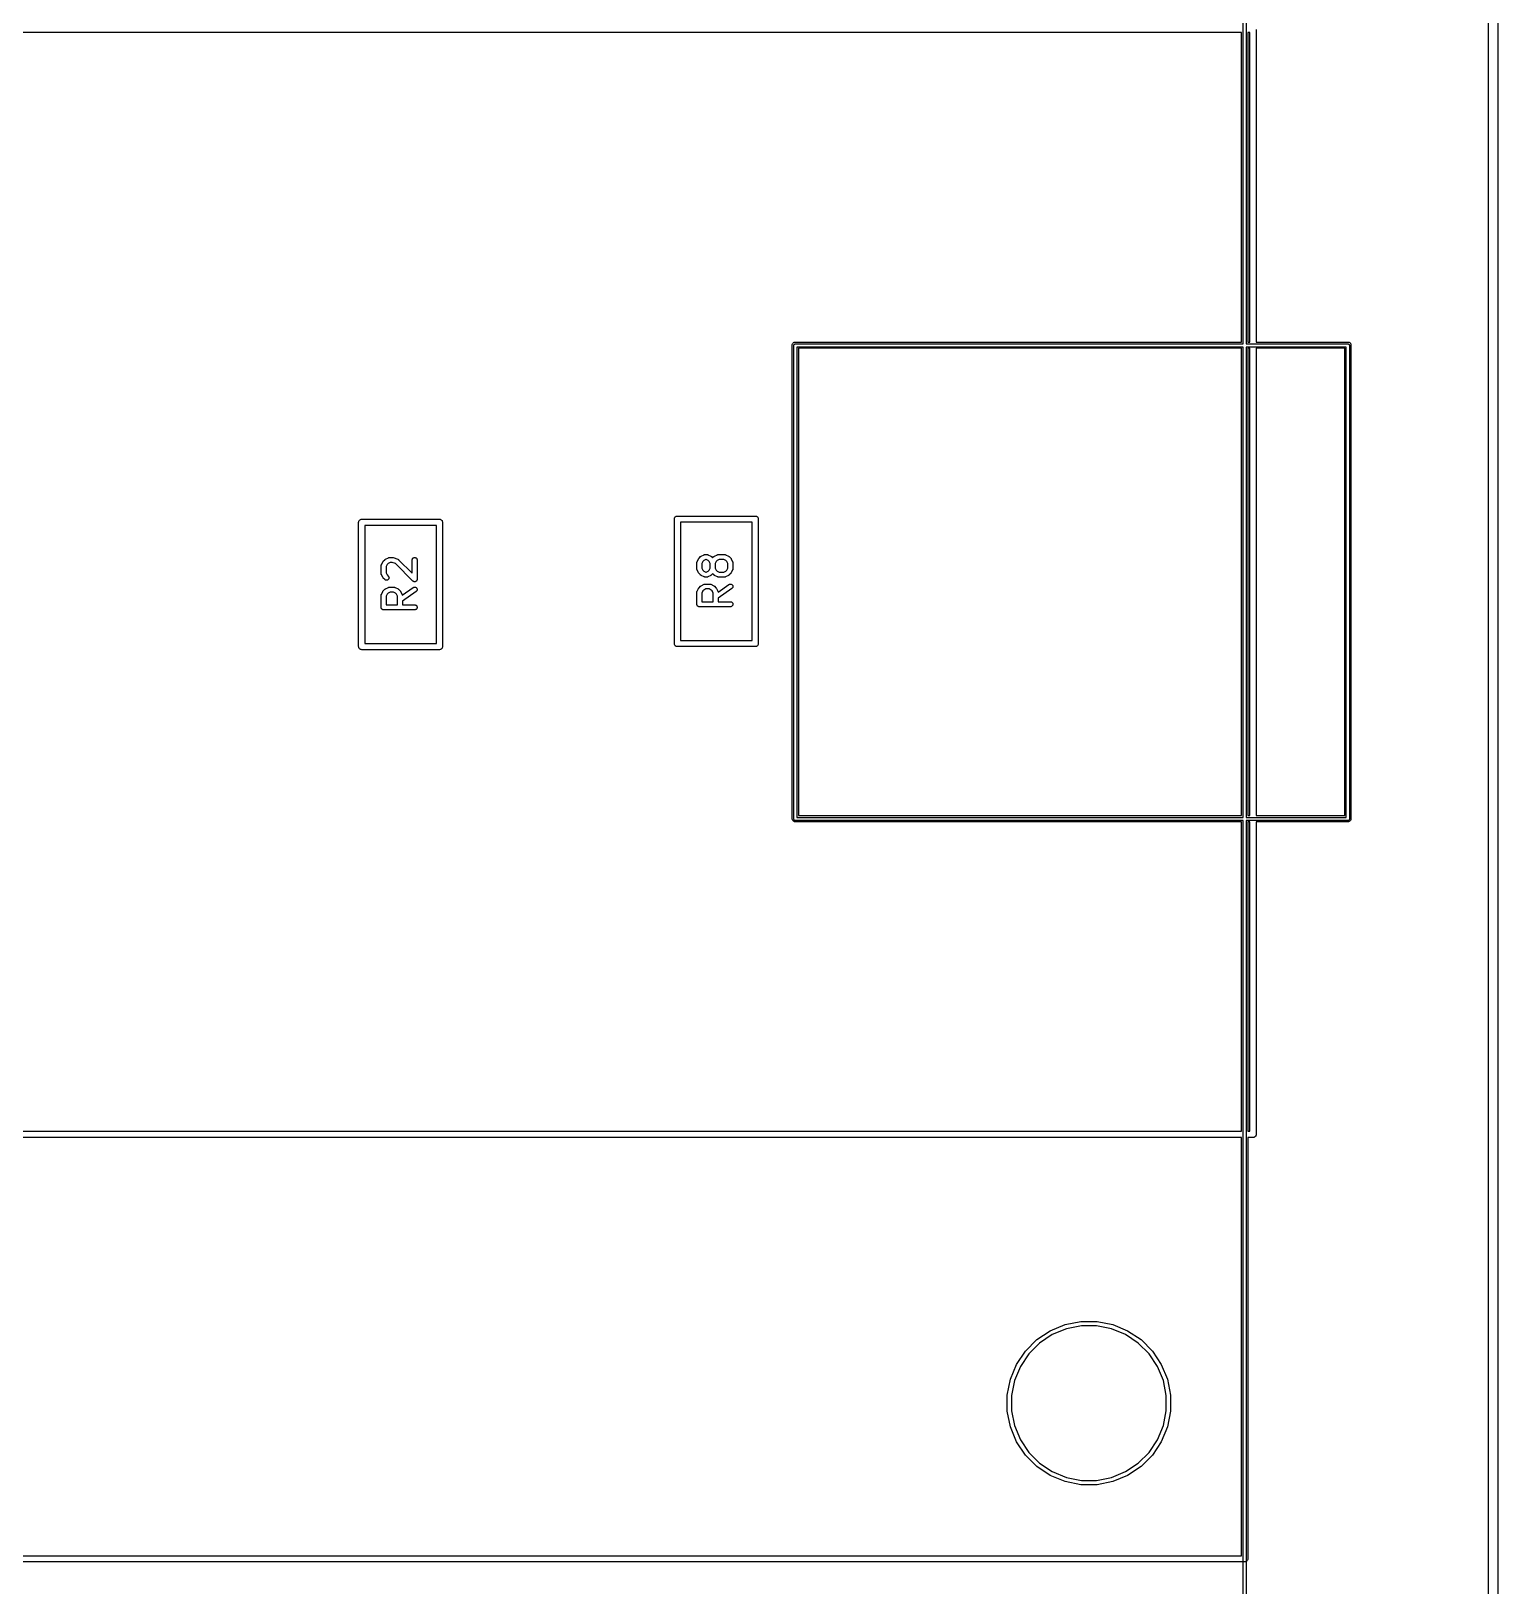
# Model space of a CAD drawing. Extents: x 3.52 to 7, y -3.74 to -1.14.
# Drawn here: x 6.066 to 6.995, y -2.786 to -1.801 of the extents above; entities that cross this region are included whole.
import ezdxf

# ---------------------------------------------------------------- set-up
doc = ezdxf.new("R2010")
doc.units = 0
doc.header["$MEASUREMENT"] = 0
doc.layers.add('BLACK', color=7, linetype='CONTINUOUS')

msp = doc.modelspace()

# ---------------------------------------------------------------- linework, layer by layer
at = {"layer": 'BLACK', "linetype": 'CONTINUOUS'}
for p, q in [((6.99508, -1.14188), (6.99508, -3.7403)), ((6.98917, -2.87625), (6.98917, -1.14469)), ((6.83366, -1.99923), (6.83366, -1.33899)), ((6.83563, -1.33863), (6.83563, -1.99923)), ((6.83268, -1.80197), (5.15197, -1.80197)), ((6.83268, -1.99803), (6.83268, -1.80197)), ((6.83661, -1.80197), (6.83661, -1.99803)), ((6.83803, -1.80197), (6.83661, -1.80197)), ((6.83803, -1.99803), (6.83803, -1.80197)), ((6.84197, -1.8001), (6.84197, -1.99803)), ((6.54806, -1.99961), (6.54817, -1.99924)), ((6.54817, -1.99924), (6.54836, -1.9989)), ((6.54836, -1.9989), (6.5486, -1.9986)), ((6.5486, -1.9986), (6.5489, -1.99836)), ((6.5489, -1.99836), (6.54924, -1.99817)), ((6.54922, -1.99966), (6.54934, -1.99951)), ((6.54924, -1.99817), (6.54961, -1.99806)), ((6.54934, -1.99951), (6.54949, -1.99939)), ((6.54949, -1.99939), (6.54966, -1.9993)), ((6.54961, -1.99806), (6.5499, -1.99803)), ((6.54966, -1.9993), (6.54985, -1.99924)), ((6.54985, -1.99924), (6.54999, -1.99923)), ((6.5499, -1.99803), (6.55, -1.99802)), ((6.54999, -1.99923), (6.55004, -1.99922)), ((6.54999, -1.99923), (6.54999, -1.99923)), ((6.55, -1.99802), (6.5501, -1.99803)), ((6.55004, -1.99922), (6.55009, -1.99923)), ((6.55009, -1.99923), (6.83366, -1.99923)), ((6.5501, -1.99803), (6.83268, -1.99803)), ((6.83563, -1.99923), (6.89999, -1.99923)), ((6.83661, -1.99803), (6.83803, -1.99803)), ((6.84197, -1.99803), (6.8999, -1.99803)), ((6.8999, -1.99803), (6.9, -1.99802)), ((6.89999, -1.99923), (6.90004, -1.99922)), ((6.9, -1.99802), (6.9001, -1.99803)), ((6.90004, -1.99922), (6.90009, -1.99923)), ((6.90009, -1.99923), (6.90009, -1.99923)), ((6.90009, -1.99923), (6.90023, -1.99924)), ((6.9001, -1.99803), (6.90039, -1.99806)), ((6.90023, -1.99924), (6.90042, -1.9993)), ((6.90039, -1.99806), (6.90076, -1.99817)), ((6.90042, -1.9993), (6.90059, -1.99939)), ((6.90059, -1.99939), (6.90074, -1.99951)), ((6.90074, -1.99951), (6.90086, -1.99966)), ((6.90076, -1.99817), (6.9011, -1.99836)), ((6.9011, -1.99836), (6.9014, -1.9986)), ((6.9014, -1.9986), (6.90164, -1.9989)), ((6.90164, -1.9989), (6.90183, -1.99924)), ((6.90183, -1.99924), (6.90194, -1.99961)), ((6.54802, -2), (6.54806, -1.99961)), ((6.54803, -2.0001), (6.54802, -2)), ((6.54803, -2.2999), (6.54803, -2.0001)), ((6.54905, -2.00021), (6.54907, -2.00002)), ((6.54906, -2.00026), (6.54905, -2.00021)), ((6.54906, -2.30016), (6.54906, -2.00026)), ((6.54907, -2.00002), (6.54913, -1.99983)), ((6.54913, -1.99983), (6.54922, -1.99966)), ((6.55102, -2.0012), (6.55102, -2.29923)), ((6.83366, -2.0012), (6.55102, -2.0012)), ((6.55197, -2.00197), (6.55197, -2.29803)), ((6.83268, -2.00197), (6.55197, -2.00197)), ((6.83268, -2.29803), (6.83268, -2.00197)), ((6.83366, -2.29923), (6.83366, -2.0012)), ((6.83563, -2.0012), (6.83563, -2.29923)), ((6.89906, -2.0012), (6.83563, -2.0012)), ((6.83661, -2.00197), (6.83661, -2.29803)), ((6.83803, -2.00197), (6.83661, -2.00197)), ((6.83803, -2.29803), (6.83803, -2.00197)), ((6.84197, -2.00197), (6.84197, -2.29803)), ((6.89803, -2.00197), (6.84197, -2.00197)), ((6.89803, -2.29803), (6.89803, -2.00197)), ((6.89906, -2.29923), (6.89906, -2.0012)), ((6.90086, -1.99966), (6.90095, -1.99983)), ((6.90095, -1.99983), (6.90101, -2.00002)), ((6.90101, -2.00002), (6.90103, -2.00021)), ((6.90103, -2.00021), (6.90102, -2.00026)), ((6.90102, -2.00026), (6.90102, -2.30016)), ((6.90194, -1.99961), (6.90198, -2)), ((6.90198, -2), (6.90197, -2.0001)), ((6.90197, -2.0001), (6.90197, -2.2999)), ((6.27342, -2.1122), (6.27345, -2.11182)), ((6.27343, -2.1123), (6.27342, -2.1122)), ((6.27343, -2.19085), (6.27343, -2.1123)), ((6.27345, -2.11182), (6.27357, -2.11145)), ((6.27357, -2.11145), (6.27375, -2.11111)), ((6.27375, -2.11111), (6.274, -2.11081)), ((6.274, -2.11081), (6.27429, -2.11056)), ((6.27429, -2.11056), (6.27464, -2.11038)), ((6.27464, -2.11038), (6.27501, -2.11026)), ((6.27501, -2.11026), (6.2753, -2.11024)), ((6.2753, -2.11024), (6.27539, -2.11023)), ((6.27539, -2.11023), (6.27549, -2.11024)), ((6.27549, -2.11024), (6.32451, -2.11024)), ((6.27736, -2.11417), (6.27736, -2.18898)), ((6.32264, -2.11417), (6.27736, -2.11417)), ((6.32264, -2.18898), (6.32264, -2.11417)), ((6.32451, -2.11024), (6.32461, -2.11023)), ((6.32461, -2.11023), (6.3247, -2.11024)), ((6.3247, -2.11024), (6.32499, -2.11026)), ((6.32499, -2.11026), (6.32536, -2.11038)), ((6.32536, -2.11038), (6.32571, -2.11056)), ((6.32571, -2.11056), (6.326, -2.11081)), ((6.326, -2.11081), (6.32625, -2.11111)), ((6.32625, -2.11111), (6.32643, -2.11145)), ((6.32643, -2.11145), (6.32655, -2.11182)), ((6.32655, -2.11182), (6.32658, -2.1122)), ((6.32658, -2.1122), (6.32657, -2.1123)), ((6.32657, -2.1123), (6.32657, -2.19085)), ((6.47342, -2.11024), (6.47345, -2.10985)), ((6.47343, -2.11033), (6.47342, -2.11024)), ((6.47343, -2.18888), (6.47343, -2.11033)), ((6.47345, -2.10985), (6.47357, -2.10948)), ((6.47357, -2.10948), (6.47375, -2.10914)), ((6.47375, -2.10914), (6.474, -2.10884)), ((6.474, -2.10884), (6.47429, -2.10859)), ((6.47429, -2.10859), (6.47464, -2.10841)), ((6.47464, -2.10841), (6.47501, -2.1083)), ((6.47501, -2.1083), (6.4753, -2.10827)), ((6.4753, -2.10827), (6.47539, -2.10826)), ((6.47539, -2.10826), (6.47549, -2.10827)), ((6.47549, -2.10827), (6.52451, -2.10827)), ((6.47736, -2.1122), (6.47736, -2.18701)), ((6.52264, -2.1122), (6.47736, -2.1122)), ((6.52264, -2.18701), (6.52264, -2.1122)), ((6.52451, -2.10827), (6.52461, -2.10826)), ((6.52461, -2.10826), (6.5247, -2.10827)), ((6.5247, -2.10827), (6.52499, -2.1083)), ((6.52499, -2.1083), (6.52536, -2.10841)), ((6.52536, -2.10841), (6.52571, -2.10859)), ((6.52571, -2.10859), (6.526, -2.10884)), ((6.526, -2.10884), (6.52625, -2.10914)), ((6.52625, -2.10914), (6.52643, -2.10948)), ((6.52643, -2.10948), (6.52655, -2.10985)), ((6.52655, -2.10985), (6.52658, -2.11024)), ((6.52658, -2.11024), (6.52657, -2.11033)), ((6.52657, -2.11033), (6.52657, -2.18888)), ((6.28781, -2.13915), (6.28875, -2.13728)), ((6.28875, -2.13728), (6.28876, -2.13726)), ((6.28876, -2.13726), (6.28881, -2.13718)), ((6.28881, -2.13718), (6.28885, -2.13711)), ((6.28885, -2.13711), (6.28889, -2.13706)), ((6.28889, -2.13706), (6.28893, -2.137)), ((6.28893, -2.137), (6.28899, -2.13694)), ((6.28899, -2.13694), (6.28904, -2.13687)), ((6.28904, -2.13687), (6.28998, -2.13593)), ((6.28998, -2.13593), (6.29, -2.13592)), ((6.29, -2.13592), (6.29007, -2.13586)), ((6.29007, -2.13586), (6.29013, -2.1358)), ((6.29013, -2.1358), (6.29019, -2.13577)), ((6.29019, -2.13577), (6.29024, -2.13572)), ((6.29024, -2.13572), (6.29032, -2.13568)), ((6.29032, -2.13568), (6.29039, -2.13564)), ((6.29039, -2.13564), (6.29227, -2.1347)), ((6.29227, -2.1347), (6.29229, -2.13469)), ((6.29229, -2.13469), (6.29233, -2.13467)), ((6.29233, -2.13467), (6.29237, -2.13465)), ((6.29237, -2.13465), (6.29247, -2.13462)), ((6.29247, -2.13462), (6.29257, -2.13458)), ((6.29257, -2.13458), (6.29262, -2.13458)), ((6.29262, -2.13458), (6.29266, -2.13456)), ((6.29266, -2.13456), (6.29277, -2.13455)), ((6.29277, -2.13455), (6.29288, -2.13454)), ((6.29288, -2.13454), (6.29292, -2.13454)), ((6.29292, -2.13454), (6.29297, -2.13453)), ((6.29297, -2.13453), (6.29484, -2.13453)), ((6.29484, -2.13453), (6.29487, -2.13453)), ((6.29487, -2.13453), (6.29495, -2.13454)), ((6.29495, -2.13454), (6.29504, -2.13455)), ((6.29504, -2.13455), (6.29511, -2.13456)), ((6.29511, -2.13456), (6.29517, -2.13457)), ((6.29517, -2.13457), (6.29526, -2.13459)), ((6.29526, -2.13459), (6.29534, -2.13461)), ((6.29534, -2.13461), (6.29815, -2.13555)), ((6.29815, -2.13555), (6.29818, -2.13556)), ((6.29818, -2.13556), (6.29822, -2.13558)), ((6.29822, -2.13558), (6.29826, -2.13559)), ((6.29826, -2.13559), (6.29836, -2.13564)), ((6.29836, -2.13564), (6.29845, -2.13569)), ((6.29845, -2.13569), (6.29849, -2.13571)), ((6.29849, -2.13571), (6.29853, -2.13574)), ((6.29853, -2.13574), (6.29862, -2.13581)), ((6.29862, -2.13581), (6.2987, -2.13587)), ((6.2987, -2.13587), (6.29873, -2.1359)), ((6.29873, -2.1359), (6.29877, -2.13593)), ((6.29877, -2.13593), (6.30733, -2.14449)), ((6.30733, -2.13609), (6.30736, -2.13578)), ((6.30733, -2.13611), (6.30733, -2.13609)), ((6.30733, -2.14449), (6.30733, -2.13611)), ((6.30736, -2.13578), (6.30746, -2.13549)), ((6.30746, -2.13549), (6.30761, -2.13522)), ((6.30761, -2.13522), (6.3078, -2.13498)), ((6.3078, -2.13498), (6.30804, -2.13479)), ((6.30804, -2.13479), (6.30832, -2.13465)), ((6.30832, -2.13465), (6.30861, -2.13456)), ((6.30861, -2.13456), (6.30892, -2.13453)), ((6.30892, -2.13453), (6.30922, -2.13457)), ((6.30922, -2.13457), (6.30952, -2.13466)), ((6.30952, -2.13466), (6.30979, -2.1348)), ((6.30979, -2.1348), (6.31002, -2.135)), ((6.31002, -2.135), (6.31022, -2.13524)), ((6.31022, -2.13524), (6.31036, -2.13551)), ((6.31036, -2.13551), (6.31045, -2.1358)), ((6.31045, -2.1358), (6.31048, -2.13611)), ((6.31048, -2.13611), (6.31048, -2.14829)), ((6.4877, -2.13747), (6.48774, -2.13737)), ((6.48774, -2.13737), (6.48777, -2.13727)), ((6.48777, -2.13727), (6.48779, -2.13723)), ((6.48779, -2.13723), (6.48781, -2.13718)), ((6.48781, -2.13718), (6.48875, -2.13531)), ((6.48875, -2.13531), (6.48876, -2.13529)), ((6.48876, -2.13529), (6.48881, -2.13522)), ((6.48881, -2.13522), (6.48885, -2.13514)), ((6.48885, -2.13514), (6.48889, -2.13509)), ((6.48889, -2.13509), (6.48893, -2.13503)), ((6.48893, -2.13503), (6.48899, -2.13497)), ((6.48899, -2.13497), (6.48904, -2.1349)), ((6.48904, -2.1349), (6.48998, -2.13396)), ((6.48998, -2.13396), (6.49, -2.13395)), ((6.49, -2.13395), (6.49007, -2.13389)), ((6.49007, -2.13389), (6.49013, -2.13383)), ((6.49013, -2.13383), (6.49019, -2.1338)), ((6.49019, -2.1338), (6.49024, -2.13376)), ((6.49024, -2.13376), (6.49032, -2.13372)), ((6.49032, -2.13372), (6.49039, -2.13367)), ((6.49039, -2.13367), (6.49227, -2.13273)), ((6.49145, -2.13695), (6.49079, -2.13826)), ((6.49203, -2.13637), (6.49145, -2.13695)), ((6.49334, -2.13571), (6.49203, -2.13637)), ((6.49227, -2.13273), (6.49229, -2.13272)), ((6.49229, -2.13272), (6.49233, -2.13271)), ((6.49233, -2.13271), (6.49237, -2.13268)), ((6.49237, -2.13268), (6.49247, -2.13265)), ((6.49247, -2.13265), (6.49257, -2.13262)), ((6.49257, -2.13262), (6.49262, -2.13261)), ((6.49262, -2.13261), (6.49266, -2.13259)), ((6.49266, -2.13259), (6.49277, -2.13258)), ((6.49277, -2.13258), (6.49288, -2.13257)), ((6.49288, -2.13257), (6.49292, -2.13257)), ((6.49292, -2.13257), (6.49297, -2.13256)), ((6.49297, -2.13256), (6.49391, -2.13256)), ((6.49354, -2.13571), (6.49334, -2.13571)), ((6.49485, -2.13637), (6.49354, -2.13571)), ((6.49391, -2.13256), (6.49393, -2.13256)), ((6.49393, -2.13256), (6.49397, -2.13257)), ((6.49397, -2.13257), (6.49402, -2.13257)), ((6.49402, -2.13257), (6.49413, -2.13259)), ((6.49413, -2.13259), (6.49423, -2.1326)), ((6.49423, -2.1326), (6.49428, -2.13261)), ((6.49428, -2.13261), (6.49432, -2.13262)), ((6.49432, -2.13262), (6.49442, -2.13266)), ((6.49442, -2.13266), (6.49453, -2.13269)), ((6.49453, -2.13269), (6.49457, -2.13271)), ((6.49457, -2.13271), (6.49461, -2.13273)), ((6.49461, -2.13273), (6.49649, -2.13367)), ((6.49542, -2.13695), (6.49485, -2.13637)), ((6.49608, -2.13826), (6.49542, -2.13695)), ((6.49649, -2.13367), (6.49651, -2.13368)), ((6.49651, -2.13368), (6.49658, -2.13373)), ((6.49658, -2.13373), (6.49666, -2.13377)), ((6.49666, -2.13377), (6.49671, -2.13381)), ((6.49671, -2.13381), (6.49676, -2.13385)), ((6.49676, -2.13385), (6.49683, -2.13391)), ((6.49683, -2.13391), (6.4969, -2.13396)), ((6.4969, -2.13396), (6.49766, -2.13472)), ((6.49766, -2.13472), (6.49842, -2.13396)), ((6.49842, -2.13396), (6.49843, -2.13395)), ((6.49843, -2.13395), (6.4985, -2.13389)), ((6.4985, -2.13389), (6.49857, -2.13383)), ((6.49857, -2.13383), (6.49862, -2.1338)), ((6.49862, -2.1338), (6.49867, -2.13376)), ((6.49867, -2.13376), (6.49875, -2.13372)), ((6.49875, -2.13372), (6.49883, -2.13367)), ((6.49883, -2.13367), (6.5007, -2.13273)), ((6.49989, -2.13695), (6.49923, -2.13826)), ((6.50046, -2.13637), (6.49989, -2.13695)), ((6.50178, -2.13571), (6.50046, -2.13637)), ((6.5007, -2.13273), (6.50072, -2.13272)), ((6.50072, -2.13272), (6.50076, -2.13271)), ((6.50076, -2.13271), (6.50081, -2.13268)), ((6.50081, -2.13268), (6.50091, -2.13265)), ((6.50091, -2.13265), (6.50101, -2.13262)), ((6.50101, -2.13262), (6.50106, -2.13261)), ((6.50106, -2.13261), (6.5011, -2.13259)), ((6.5011, -2.13259), (6.50121, -2.13258)), ((6.50121, -2.13258), (6.50131, -2.13257)), ((6.50131, -2.13257), (6.50136, -2.13257)), ((6.50136, -2.13257), (6.50141, -2.13256)), ((6.50141, -2.13256), (6.50516, -2.13256)), ((6.50478, -2.13571), (6.50178, -2.13571)), ((6.5061, -2.13637), (6.50478, -2.13571)), ((6.50516, -2.13256), (6.50518, -2.13256)), ((6.50518, -2.13256), (6.50522, -2.13257)), ((6.50522, -2.13257), (6.50527, -2.13257)), ((6.50527, -2.13257), (6.50538, -2.13259)), ((6.50538, -2.13259), (6.50548, -2.1326)), ((6.50548, -2.1326), (6.50553, -2.13261)), ((6.50553, -2.13261), (6.50557, -2.13262)), ((6.50557, -2.13262), (6.50567, -2.13266)), ((6.50567, -2.13266), (6.50578, -2.13269)), ((6.50578, -2.13269), (6.50582, -2.13271)), ((6.50582, -2.13271), (6.50586, -2.13273)), ((6.50586, -2.13273), (6.50773, -2.13367)), ((6.50667, -2.13695), (6.5061, -2.13637)), ((6.50733, -2.13826), (6.50667, -2.13695)), ((6.50773, -2.13367), (6.50775, -2.13368)), ((6.50775, -2.13368), (6.50783, -2.13373)), ((6.50783, -2.13373), (6.50791, -2.13377)), ((6.50791, -2.13377), (6.50796, -2.13381)), ((6.50796, -2.13381), (6.50801, -2.13385)), ((6.50801, -2.13385), (6.50808, -2.13391)), ((6.50808, -2.13391), (6.50814, -2.13396)), ((6.50814, -2.13396), (6.50908, -2.1349)), ((6.50908, -2.1349), (6.5091, -2.13492)), ((6.5091, -2.13492), (6.50915, -2.13499)), ((6.50915, -2.13499), (6.50921, -2.13505)), ((6.50921, -2.13505), (6.50925, -2.13511)), ((6.50925, -2.13511), (6.50929, -2.13516)), ((6.50929, -2.13516), (6.50933, -2.13524)), ((6.50933, -2.13524), (6.50938, -2.13531)), ((6.50938, -2.13531), (6.51031, -2.13718)), ((6.51031, -2.13718), (6.51032, -2.1372)), ((6.51032, -2.1372), (6.51034, -2.13725)), ((6.51034, -2.13725), (6.51036, -2.13729)), ((6.51036, -2.13729), (6.51039, -2.13739)), ((6.51039, -2.13739), (6.51043, -2.13749)), ((6.28765, -2.13974), (6.28767, -2.13964)), ((6.28765, -2.13979), (6.28765, -2.13974)), ((6.28765, -2.13984), (6.28765, -2.13979)), ((6.28765, -2.13986), (6.28765, -2.13984)), ((6.28765, -2.14454), (6.28765, -2.13986)), ((6.28765, -2.14459), (6.28765, -2.14454)), ((6.28765, -2.14464), (6.28765, -2.14459)), ((6.28766, -2.14474), (6.28765, -2.14464)), ((6.28768, -2.14485), (6.28766, -2.14474)), ((6.28767, -2.13964), (6.28768, -2.13953)), ((6.28768, -2.13953), (6.28769, -2.13949)), ((6.28769, -2.14489), (6.28768, -2.14485)), ((6.28769, -2.13949), (6.2877, -2.13944)), ((6.2877, -2.14494), (6.28769, -2.14489)), ((6.2877, -2.13944), (6.28774, -2.13934)), ((6.28773, -2.14504), (6.2877, -2.14494)), ((6.28776, -2.14514), (6.28773, -2.14504)), ((6.28774, -2.13934), (6.28777, -2.13924)), ((6.28779, -2.14519), (6.28776, -2.14514)), ((6.28777, -2.13924), (6.28779, -2.1392)), ((6.28779, -2.1392), (6.28781, -2.13915)), ((6.2878, -2.14523), (6.28779, -2.14519)), ((6.28781, -2.14525), (6.2878, -2.14523)), ((6.28875, -2.14712), (6.28781, -2.14525)), ((6.2888, -2.1472), (6.28875, -2.14712)), ((6.28884, -2.14728), (6.2888, -2.1472)), ((6.29145, -2.13892), (6.29079, -2.14023)), ((6.29079, -2.14023), (6.29079, -2.14417)), ((6.29079, -2.14417), (6.29145, -2.14549)), ((6.29203, -2.13834), (6.29145, -2.13892)), ((6.29145, -2.14549), (6.29221, -2.14624)), ((6.29334, -2.13768), (6.29203, -2.13834)), ((6.29221, -2.14624), (6.29222, -2.14626)), ((6.29222, -2.14626), (6.29242, -2.1465)), ((6.29242, -2.1465), (6.29256, -2.14677)), ((6.29256, -2.14677), (6.29264, -2.14707)), ((6.29264, -2.14707), (6.29267, -2.14737)), ((6.29459, -2.13768), (6.29334, -2.13768)), ((6.29681, -2.13842), (6.29459, -2.13768)), ((6.30779, -2.14941), (6.29681, -2.13842)), ((6.48765, -2.13777), (6.48767, -2.13767)), ((6.48765, -2.13782), (6.48765, -2.13777)), ((6.48765, -2.13787), (6.48765, -2.13782)), ((6.48765, -2.13789), (6.48765, -2.13787)), ((6.48765, -2.14164), (6.48765, -2.13789)), ((6.48765, -2.14168), (6.48765, -2.14164)), ((6.48765, -2.14173), (6.48765, -2.14168)), ((6.48766, -2.14184), (6.48765, -2.14173)), ((6.48768, -2.14194), (6.48766, -2.14184)), ((6.48767, -2.13767), (6.48768, -2.13756)), ((6.48768, -2.13756), (6.48769, -2.13752)), ((6.48769, -2.14199), (6.48768, -2.14194)), ((6.48769, -2.13752), (6.4877, -2.13747)), ((6.4877, -2.14203), (6.48769, -2.14199)), ((6.48773, -2.14214), (6.4877, -2.14203)), ((6.48776, -2.14224), (6.48773, -2.14214)), ((6.48779, -2.14228), (6.48776, -2.14224)), ((6.4878, -2.14232), (6.48779, -2.14228)), ((6.48781, -2.14234), (6.4878, -2.14232)), ((6.48875, -2.14422), (6.48781, -2.14234)), ((6.4888, -2.14429), (6.48875, -2.14422)), ((6.48884, -2.14437), (6.4888, -2.14429)), ((6.48888, -2.14442), (6.48884, -2.14437)), ((6.48891, -2.14448), (6.48888, -2.14442)), ((6.48897, -2.14454), (6.48891, -2.14448)), ((6.48903, -2.14461), (6.48897, -2.14454)), ((6.48904, -2.14463), (6.48903, -2.14461)), ((6.48998, -2.14556), (6.48904, -2.14463)), ((6.49005, -2.14562), (6.48998, -2.14556)), ((6.49011, -2.14568), (6.49005, -2.14562)), ((6.49017, -2.14572), (6.49011, -2.14568)), ((6.49022, -2.14576), (6.49017, -2.14572)), ((6.4903, -2.1458), (6.49022, -2.14576)), ((6.49037, -2.14585), (6.4903, -2.1458)), ((6.49039, -2.14586), (6.49037, -2.14585)), ((6.49227, -2.1468), (6.49039, -2.14586)), ((6.49079, -2.13826), (6.49079, -2.14127)), ((6.49079, -2.14127), (6.49145, -2.14258)), ((6.49145, -2.14258), (6.49203, -2.14316)), ((6.49203, -2.14316), (6.49334, -2.14381)), ((6.49231, -2.14681), (6.49227, -2.1468)), ((6.49235, -2.14684), (6.49231, -2.14681)), ((6.49245, -2.14687), (6.49235, -2.14684)), ((6.49255, -2.14691), (6.49245, -2.14687)), ((6.4926, -2.14691), (6.49255, -2.14691)), ((6.49264, -2.14693), (6.4926, -2.14691)), ((6.49275, -2.14694), (6.49264, -2.14693)), ((6.49286, -2.14696), (6.49275, -2.14694)), ((6.4929, -2.14696), (6.49286, -2.14696)), ((6.49295, -2.14696), (6.4929, -2.14696)), ((6.49297, -2.14696), (6.49295, -2.14696)), ((6.49391, -2.14696), (6.49297, -2.14696)), ((6.49334, -2.14381), (6.49354, -2.14381)), ((6.49354, -2.14381), (6.49485, -2.14316)), ((6.49395, -2.14696), (6.49391, -2.14696)), ((6.494, -2.14696), (6.49395, -2.14696)), ((6.49411, -2.14694), (6.494, -2.14696)), ((6.49421, -2.14693), (6.49411, -2.14694)), ((6.49426, -2.14692), (6.49421, -2.14693)), ((6.4943, -2.14691), (6.49426, -2.14692)), ((6.4944, -2.14688), (6.4943, -2.14691)), ((6.49451, -2.14684), (6.4944, -2.14688)), ((6.49455, -2.14682), (6.49451, -2.14684)), ((6.49459, -2.14681), (6.49455, -2.14682)), ((6.49461, -2.1468), (6.49459, -2.14681)), ((6.49649, -2.14586), (6.49461, -2.1468)), ((6.49485, -2.14316), (6.49542, -2.14258)), ((6.49542, -2.14258), (6.49608, -2.14127)), ((6.49608, -2.14127), (6.49608, -2.13826)), ((6.49656, -2.14581), (6.49649, -2.14586)), ((6.49664, -2.14577), (6.49656, -2.14581)), ((6.49669, -2.14573), (6.49664, -2.14577)), ((6.49675, -2.1457), (6.49669, -2.14573)), ((6.49681, -2.14563), (6.49675, -2.1457)), ((6.49688, -2.14558), (6.49681, -2.14563)), ((6.4969, -2.14556), (6.49688, -2.14558)), ((6.49766, -2.1448), (6.4969, -2.14556)), ((6.49842, -2.14556), (6.49766, -2.1448)), ((6.49849, -2.14562), (6.49842, -2.14556)), ((6.49855, -2.14568), (6.49849, -2.14562)), ((6.4986, -2.14572), (6.49855, -2.14568)), ((6.49866, -2.14576), (6.4986, -2.14572)), ((6.49873, -2.1458), (6.49866, -2.14576)), ((6.49881, -2.14585), (6.49873, -2.1458)), ((6.49883, -2.14586), (6.49881, -2.14585)), ((6.5007, -2.1468), (6.49883, -2.14586)), ((6.49923, -2.13826), (6.49923, -2.14127)), ((6.49923, -2.14127), (6.49989, -2.14258)), ((6.49989, -2.14258), (6.50046, -2.14316)), ((6.50046, -2.14316), (6.50178, -2.14381)), ((6.50075, -2.14681), (6.5007, -2.1468)), ((6.50079, -2.14684), (6.50075, -2.14681)), ((6.50089, -2.14687), (6.50079, -2.14684)), ((6.50099, -2.14691), (6.50089, -2.14687)), ((6.50103, -2.14691), (6.50099, -2.14691)), ((6.50108, -2.14693), (6.50103, -2.14691)), ((6.50119, -2.14694), (6.50108, -2.14693)), ((6.50129, -2.14696), (6.50119, -2.14694)), ((6.50134, -2.14696), (6.50129, -2.14696)), ((6.50138, -2.14696), (6.50134, -2.14696)), ((6.50141, -2.14696), (6.50138, -2.14696)), ((6.50516, -2.14696), (6.50141, -2.14696)), ((6.50178, -2.14381), (6.50478, -2.14381)), ((6.50478, -2.14381), (6.5061, -2.14316)), ((6.5052, -2.14696), (6.50516, -2.14696)), ((6.50525, -2.14696), (6.5052, -2.14696)), ((6.50535, -2.14694), (6.50525, -2.14696)), ((6.50546, -2.14693), (6.50535, -2.14694)), ((6.50551, -2.14692), (6.50546, -2.14693)), ((6.50555, -2.14691), (6.50551, -2.14692)), ((6.50565, -2.14688), (6.50555, -2.14691)), ((6.50576, -2.14684), (6.50565, -2.14688)), ((6.5058, -2.14682), (6.50576, -2.14684)), ((6.50584, -2.14681), (6.5058, -2.14682)), ((6.50586, -2.1468), (6.50584, -2.14681)), ((6.50773, -2.14586), (6.50586, -2.1468)), ((6.5061, -2.14316), (6.50667, -2.14258)), ((6.50667, -2.14258), (6.50733, -2.14127)), ((6.50733, -2.14127), (6.50733, -2.13826)), ((6.50781, -2.14581), (6.50773, -2.14586)), ((6.50789, -2.14577), (6.50781, -2.14581)), ((6.50794, -2.14573), (6.50789, -2.14577)), ((6.50799, -2.1457), (6.50794, -2.14573)), ((6.50806, -2.14563), (6.50799, -2.1457)), ((6.50813, -2.14558), (6.50806, -2.14563)), ((6.50814, -2.14556), (6.50813, -2.14558)), ((6.50908, -2.14463), (6.50814, -2.14556)), ((6.50914, -2.14456), (6.50908, -2.14463)), ((6.5092, -2.1445), (6.50914, -2.14456)), ((6.50923, -2.14444), (6.5092, -2.1445)), ((6.50928, -2.14439), (6.50923, -2.14444)), ((6.50932, -2.14431), (6.50928, -2.14439)), ((6.50937, -2.14424), (6.50932, -2.14431)), ((6.50938, -2.14422), (6.50937, -2.14424)), ((6.51031, -2.14234), (6.50938, -2.14422)), ((6.51033, -2.1423), (6.51031, -2.14234)), ((6.51035, -2.14226), (6.51033, -2.1423)), ((6.51039, -2.14216), (6.51035, -2.14226)), ((6.51042, -2.14206), (6.51039, -2.14216)), ((6.51043, -2.14201), (6.51042, -2.14206)), ((6.51043, -2.13749), (6.51044, -2.13754)), ((6.51045, -2.14197), (6.51043, -2.14201)), ((6.51044, -2.13754), (6.51045, -2.13758)), ((6.51045, -2.13758), (6.51046, -2.13769)), ((6.51046, -2.14186), (6.51045, -2.14197)), ((6.51046, -2.13769), (6.51048, -2.1378)), ((6.51048, -2.14175), (6.51046, -2.14186)), ((6.51048, -2.14166), (6.51047, -2.14171)), ((6.51047, -2.14171), (6.51048, -2.14175)), ((6.51048, -2.1378), (6.51048, -2.13784)), ((6.51048, -2.13784), (6.51048, -2.13789)), ((6.51048, -2.13789), (6.51048, -2.14164)), ((6.51048, -2.14164), (6.51048, -2.14166)), ((6.28781, -2.1579), (6.28875, -2.15603)), ((6.28875, -2.15603), (6.28876, -2.15601)), ((6.28876, -2.15601), (6.28881, -2.15593)), ((6.28881, -2.15593), (6.28885, -2.15585)), ((6.28888, -2.14733), (6.28884, -2.14728)), ((6.28885, -2.15585), (6.28889, -2.1558)), ((6.28891, -2.14738), (6.28888, -2.14733)), ((6.28889, -2.1558), (6.28893, -2.15575)), ((6.28897, -2.14745), (6.28891, -2.14738)), ((6.28893, -2.15575), (6.28899, -2.15569)), ((6.28903, -2.14752), (6.28897, -2.14745)), ((6.28899, -2.15569), (6.28904, -2.15562)), ((6.28904, -2.14753), (6.28903, -2.14752)), ((6.28998, -2.14847), (6.28904, -2.14753)), ((6.28904, -2.15562), (6.28998, -2.15468)), ((6.29022, -2.14867), (6.28998, -2.14847)), ((6.28998, -2.15468), (6.29, -2.15466)), ((6.29, -2.15466), (6.29007, -2.15461)), ((6.29007, -2.15461), (6.29013, -2.15455)), ((6.29013, -2.15455), (6.29019, -2.15451)), ((6.29019, -2.15451), (6.29024, -2.15447)), ((6.29049, -2.14881), (6.29022, -2.14867)), ((6.29024, -2.15447), (6.29032, -2.15443)), ((6.29032, -2.15443), (6.29039, -2.15438)), ((6.29039, -2.15438), (6.29227, -2.15345)), ((6.29078, -2.1489), (6.29049, -2.14881)), ((6.29109, -2.14893), (6.29078, -2.1489)), ((6.2914, -2.1489), (6.29109, -2.14893)), ((6.29169, -2.14881), (6.2914, -2.1489)), ((6.29203, -2.15709), (6.29145, -2.15766)), ((6.29196, -2.14867), (6.29169, -2.14881)), ((6.2922, -2.14848), (6.29196, -2.14867)), ((6.29334, -2.15643), (6.29203, -2.15709)), ((6.2924, -2.14824), (6.2922, -2.14848)), ((6.29227, -2.15345), (6.29229, -2.15344)), ((6.29229, -2.15344), (6.29233, -2.15342)), ((6.29233, -2.15342), (6.29237, -2.1534)), ((6.29237, -2.1534), (6.29247, -2.15337)), ((6.29254, -2.14797), (6.2924, -2.14824)), ((6.29247, -2.15337), (6.29257, -2.15333)), ((6.29264, -2.14768), (6.29254, -2.14797)), ((6.29257, -2.15333), (6.29262, -2.15332)), ((6.29262, -2.15332), (6.29266, -2.15331)), ((6.29267, -2.14737), (6.29264, -2.14768)), ((6.29266, -2.15331), (6.29277, -2.1533)), ((6.29277, -2.1533), (6.29288, -2.15328)), ((6.29288, -2.15328), (6.29292, -2.15329)), ((6.29292, -2.15329), (6.29297, -2.15328)), ((6.29297, -2.15328), (6.29578, -2.15328)), ((6.29541, -2.15643), (6.29334, -2.15643)), ((6.29672, -2.15709), (6.29541, -2.15643)), ((6.29578, -2.15328), (6.2958, -2.15328)), ((6.2958, -2.15328), (6.29585, -2.15329)), ((6.29585, -2.15329), (6.2959, -2.15328)), ((6.2959, -2.15328), (6.296, -2.1533)), ((6.296, -2.1533), (6.29611, -2.15332)), ((6.29611, -2.15332), (6.29615, -2.15333)), ((6.29615, -2.15333), (6.2962, -2.15334)), ((6.2962, -2.15334), (6.2963, -2.15338)), ((6.2963, -2.15338), (6.2964, -2.15341)), ((6.2964, -2.15341), (6.29644, -2.15343)), ((6.29644, -2.15343), (6.29649, -2.15345)), ((6.29649, -2.15345), (6.29836, -2.15438)), ((6.2973, -2.15766), (6.29672, -2.15709)), ((6.29836, -2.15438), (6.29838, -2.15439)), ((6.29838, -2.15439), (6.29845, -2.15444)), ((6.29845, -2.15444), (6.29853, -2.15448)), ((6.29853, -2.15448), (6.29858, -2.15453)), ((6.29858, -2.15453), (6.29864, -2.15456)), ((6.29864, -2.15456), (6.2987, -2.15462)), ((6.2987, -2.15462), (6.29877, -2.15468)), ((6.29877, -2.15468), (6.29971, -2.15562)), ((6.29971, -2.15562), (6.29972, -2.15563)), ((6.29972, -2.15563), (6.29978, -2.1557)), ((6.29978, -2.1557), (6.29984, -2.15577)), ((6.29984, -2.15577), (6.29987, -2.15582)), ((6.29987, -2.15582), (6.29991, -2.15587)), ((6.29991, -2.15587), (6.29996, -2.15595)), ((6.29996, -2.15595), (6.3, -2.15603)), ((6.3, -2.15603), (6.30094, -2.1579)), ((6.30109, -2.15841), (6.308, -2.15357)), ((6.30981, -2.15615), (6.30111, -2.16224)), ((6.30791, -2.1495), (6.30779, -2.14941)), ((6.30802, -2.1496), (6.30791, -2.1495)), ((6.308, -2.15357), (6.30802, -2.15355)), ((6.30803, -2.1496), (6.30802, -2.1496)), ((6.30802, -2.15355), (6.30829, -2.15341)), ((6.30816, -2.14967), (6.30803, -2.1496)), ((6.30803, -2.1496), (6.30803, -2.1496)), ((6.30829, -2.14975), (6.30816, -2.14967)), ((6.3083, -2.14975), (6.30829, -2.14975)), ((6.30829, -2.15341), (6.30858, -2.15331)), ((6.30845, -2.14979), (6.3083, -2.14975)), ((6.3083, -2.14975), (6.3083, -2.14975)), ((6.30859, -2.14984), (6.30845, -2.14979)), ((6.30858, -2.15331), (6.30889, -2.15328)), ((6.30875, -2.14985), (6.30859, -2.14984)), ((6.30859, -2.14984), (6.30859, -2.14984)), ((6.30859, -2.14984), (6.30859, -2.14984)), ((6.30889, -2.14987), (6.30875, -2.14985)), ((6.3089, -2.14987), (6.30889, -2.14987)), ((6.30889, -2.15328), (6.30919, -2.15331)), ((6.30906, -2.14985), (6.3089, -2.14987)), ((6.3089, -2.14987), (6.3089, -2.14987)), ((6.3092, -2.14984), (6.30906, -2.14985)), ((6.30919, -2.15331), (6.30949, -2.15339)), ((6.30921, -2.14984), (6.3092, -2.14984)), ((6.3092, -2.14984), (6.3092, -2.14984)), ((6.30937, -2.14979), (6.30921, -2.14984)), ((6.3095, -2.14975), (6.30937, -2.14979)), ((6.30949, -2.15339), (6.30976, -2.15354)), ((6.30964, -2.14968), (6.3095, -2.14975)), ((6.3095, -2.14975), (6.3095, -2.14975)), ((6.3095, -2.14975), (6.3095, -2.14975)), ((6.30977, -2.14961), (6.30964, -2.14968)), ((6.30976, -2.15354), (6.31, -2.15373)), ((6.30989, -2.14951), (6.30977, -2.14961)), ((6.30977, -2.14961), (6.30977, -2.14961)), ((6.30977, -2.14961), (6.30977, -2.14961)), ((6.31004, -2.15595), (6.30981, -2.15615)), ((6.31001, -2.14942), (6.30989, -2.14951)), ((6.31, -2.15373), (6.3102, -2.15396)), ((6.31011, -2.1493), (6.31001, -2.14942)), ((6.31001, -2.14942), (6.31001, -2.14942)), ((6.31001, -2.14942), (6.31001, -2.14942)), ((6.31023, -2.1557), (6.31004, -2.15595)), ((6.3102, -2.14918), (6.31011, -2.1493)), ((6.31021, -2.14918), (6.3102, -2.14918)), ((6.3102, -2.15396), (6.31035, -2.15423)), ((6.31028, -2.14905), (6.31021, -2.14918)), ((6.31021, -2.14918), (6.31021, -2.14918)), ((6.31037, -2.15543), (6.31023, -2.1557)), ((6.31035, -2.14891), (6.31028, -2.14905)), ((6.3104, -2.14876), (6.31035, -2.14891)), ((6.31035, -2.14891), (6.31035, -2.14891)), ((6.31035, -2.14891), (6.31035, -2.14891)), ((6.31035, -2.15423), (6.31044, -2.15452)), ((6.31045, -2.15513), (6.31037, -2.15543)), ((6.31045, -2.14862), (6.3104, -2.14876)), ((6.31044, -2.15452), (6.31048, -2.15483)), ((6.31046, -2.14846), (6.31045, -2.14862)), ((6.31045, -2.14862), (6.31045, -2.14862)), ((6.31045, -2.14862), (6.31045, -2.14862)), ((6.31048, -2.15483), (6.31045, -2.15513)), ((6.31048, -2.14832), (6.31046, -2.14846)), ((6.31048, -2.14829), (6.31048, -2.14831)), ((6.31048, -2.14831), (6.31048, -2.14831)), ((6.31048, -2.14831), (6.31048, -2.14831)), ((6.31048, -2.14831), (6.31048, -2.14832)), ((6.48765, -2.15652), (6.48767, -2.15642)), ((6.48765, -2.15657), (6.48765, -2.15652)), ((6.48765, -2.15661), (6.48765, -2.15657)), ((6.48765, -2.15664), (6.48765, -2.15661)), ((6.48765, -2.16414), (6.48765, -2.15664)), ((6.48767, -2.15642), (6.48768, -2.15631)), ((6.48768, -2.15631), (6.48769, -2.15627)), ((6.48769, -2.15627), (6.4877, -2.15622)), ((6.4877, -2.15622), (6.48774, -2.15612)), ((6.48774, -2.15612), (6.48777, -2.15602)), ((6.48777, -2.15602), (6.48779, -2.15598)), ((6.48779, -2.15598), (6.48781, -2.15593)), ((6.48781, -2.15593), (6.48875, -2.15406)), ((6.48875, -2.15406), (6.48876, -2.15404)), ((6.48876, -2.15404), (6.48881, -2.15396)), ((6.48881, -2.15396), (6.48885, -2.15389)), ((6.48885, -2.15389), (6.48889, -2.15384)), ((6.48889, -2.15384), (6.48893, -2.15378)), ((6.48893, -2.15378), (6.48899, -2.15372)), ((6.48899, -2.15372), (6.48904, -2.15365)), ((6.48904, -2.15365), (6.48998, -2.15271)), ((6.48998, -2.15271), (6.49, -2.1527)), ((6.49, -2.1527), (6.49007, -2.15264)), ((6.49007, -2.15264), (6.49013, -2.15258)), ((6.49013, -2.15258), (6.49019, -2.15254)), ((6.49019, -2.15254), (6.49024, -2.1525)), ((6.49024, -2.1525), (6.49032, -2.15246)), ((6.49032, -2.15246), (6.49039, -2.15242)), ((6.49039, -2.15242), (6.49227, -2.15148)), ((6.49145, -2.15569), (6.49079, -2.15701)), ((6.49079, -2.15701), (6.49079, -2.16256)), ((6.49203, -2.15512), (6.49145, -2.15569)), ((6.49334, -2.15446), (6.49203, -2.15512)), ((6.49227, -2.15148), (6.49229, -2.15147)), ((6.49229, -2.15147), (6.49233, -2.15145)), ((6.49233, -2.15145), (6.49237, -2.15143)), ((6.49237, -2.15143), (6.49247, -2.1514)), ((6.49247, -2.1514), (6.49257, -2.15136)), ((6.49257, -2.15136), (6.49262, -2.15136)), ((6.49262, -2.15136), (6.49266, -2.15134)), ((6.49266, -2.15134), (6.49277, -2.15133)), ((6.49277, -2.15133), (6.49288, -2.15132)), ((6.49288, -2.15132), (6.49292, -2.15132)), ((6.49292, -2.15132), (6.49297, -2.15131)), ((6.49297, -2.15131), (6.49578, -2.15131)), ((6.49541, -2.15446), (6.49334, -2.15446)), ((6.49672, -2.15512), (6.49541, -2.15446)), ((6.49578, -2.15131), (6.4958, -2.15131)), ((6.4958, -2.15131), (6.49585, -2.15132)), ((6.49585, -2.15132), (6.4959, -2.15132)), ((6.4959, -2.15132), (6.496, -2.15133)), ((6.496, -2.15133), (6.49611, -2.15135)), ((6.49611, -2.15135), (6.49615, -2.15136)), ((6.49615, -2.15136), (6.4962, -2.15137)), ((6.4962, -2.15137), (6.4963, -2.15141)), ((6.4963, -2.15141), (6.4964, -2.15144)), ((6.4964, -2.15144), (6.49644, -2.15146)), ((6.49644, -2.15146), (6.49649, -2.15148)), ((6.49649, -2.15148), (6.49836, -2.15242)), ((6.4973, -2.15569), (6.49672, -2.15512)), ((6.49796, -2.15701), (6.4973, -2.15569)), ((6.49796, -2.16256), (6.49796, -2.15701)), ((6.49836, -2.15242), (6.49838, -2.15243)), ((6.49838, -2.15243), (6.49845, -2.15247)), ((6.49845, -2.15247), (6.49853, -2.15252)), ((6.49853, -2.15252), (6.49858, -2.15256)), ((6.49858, -2.15256), (6.49864, -2.15259)), ((6.49864, -2.15259), (6.4987, -2.15265)), ((6.4987, -2.15265), (6.49877, -2.15271)), ((6.49877, -2.15271), (6.49971, -2.15365)), ((6.49971, -2.15365), (6.49972, -2.15366)), ((6.49972, -2.15366), (6.49978, -2.15373)), ((6.49978, -2.15373), (6.49984, -2.1538)), ((6.49984, -2.1538), (6.49987, -2.15385)), ((6.49987, -2.15385), (6.49991, -2.1539)), ((6.49991, -2.1539), (6.49996, -2.15398)), ((6.49996, -2.15398), (6.5, -2.15406)), ((6.5, -2.15406), (6.50094, -2.15593)), ((6.50094, -2.15593), (6.50095, -2.15595)), ((6.50095, -2.15595), (6.50097, -2.156)), ((6.50097, -2.156), (6.50099, -2.15604)), ((6.50099, -2.15604), (6.50102, -2.15614)), ((6.50102, -2.15614), (6.50106, -2.15624)), ((6.50106, -2.15624), (6.50106, -2.15629)), ((6.50106, -2.15629), (6.50108, -2.15633)), ((6.50108, -2.15633), (6.50109, -2.15644)), ((6.50109, -2.15644), (6.508, -2.1516)), ((6.50981, -2.15418), (6.50111, -2.16027)), ((6.508, -2.1516), (6.50802, -2.15158)), ((6.50802, -2.15158), (6.50829, -2.15144)), ((6.50829, -2.15144), (6.50858, -2.15135)), ((6.50858, -2.15135), (6.50889, -2.15131)), ((6.50889, -2.15131), (6.5092, -2.15134)), ((6.5092, -2.15134), (6.50949, -2.15143)), ((6.50949, -2.15143), (6.50976, -2.15157)), ((6.50976, -2.15157), (6.51, -2.15176)), ((6.51004, -2.15398), (6.50981, -2.15418)), ((6.51, -2.15176), (6.5102, -2.15199)), ((6.51023, -2.15374), (6.51004, -2.15398)), ((6.5102, -2.15199), (6.51035, -2.15226)), ((6.51037, -2.15346), (6.51023, -2.15374)), ((6.51035, -2.15226), (6.51044, -2.15255)), ((6.51045, -2.15317), (6.51037, -2.15346)), ((6.51044, -2.15255), (6.51048, -2.15286)), ((6.51048, -2.15286), (6.51045, -2.15317)), ((6.28765, -2.15849), (6.28767, -2.15838)), ((6.28765, -2.15854), (6.28765, -2.15849)), ((6.28765, -2.15858), (6.28765, -2.15854)), ((6.28765, -2.15861), (6.28765, -2.15858)), ((6.28765, -2.1661), (6.28765, -2.15861)), ((6.28766, -2.16625), (6.28765, -2.1661)), ((6.28767, -2.1664), (6.28766, -2.16625)), ((6.28767, -2.15838), (6.28768, -2.15828)), ((6.28768, -2.16641), (6.28767, -2.1664)), ((6.28767, -2.1664), (6.28767, -2.1664)), ((6.28768, -2.15828), (6.28769, -2.15823)), ((6.28772, -2.16655), (6.28768, -2.16641)), ((6.28769, -2.15823), (6.2877, -2.15819)), ((6.2877, -2.15819), (6.28774, -2.15809)), ((6.28776, -2.16669), (6.28772, -2.16655)), ((6.28774, -2.15809), (6.28777, -2.15798)), ((6.28776, -2.1667), (6.28776, -2.16669)), ((6.28783, -2.16684), (6.28776, -2.1667)), ((6.28776, -2.1667), (6.28776, -2.1667)), ((6.28777, -2.15798), (6.28779, -2.15794)), ((6.28779, -2.15794), (6.28781, -2.1579)), ((6.2879, -2.16697), (6.28783, -2.16684)), ((6.28791, -2.16697), (6.2879, -2.16697)), ((6.28791, -2.16698), (6.28791, -2.16697)), ((6.29145, -2.15766), (6.29079, -2.15898)), ((6.29079, -2.15898), (6.29079, -2.16453)), ((6.29079, -2.16453), (6.29796, -2.16453)), ((6.29796, -2.15898), (6.2973, -2.15766)), ((6.29796, -2.16453), (6.29796, -2.15898)), ((6.30094, -2.1579), (6.30095, -2.15792)), ((6.30095, -2.15792), (6.30097, -2.15796)), ((6.30097, -2.15796), (6.30099, -2.15801)), ((6.30099, -2.15801), (6.30102, -2.15811)), ((6.30102, -2.15811), (6.30106, -2.15821)), ((6.30106, -2.15821), (6.30106, -2.15825)), ((6.30106, -2.15825), (6.30108, -2.1583)), ((6.30108, -2.1583), (6.30109, -2.15841)), ((6.30111, -2.16224), (6.30111, -2.16453)), ((6.30111, -2.16453), (6.30891, -2.16453)), ((6.30891, -2.16453), (6.30893, -2.16453)), ((6.30893, -2.16453), (6.30923, -2.16456)), ((6.30923, -2.16456), (6.30953, -2.16466)), ((6.30953, -2.16466), (6.30979, -2.1648)), ((6.30979, -2.1648), (6.31003, -2.165)), ((6.31003, -2.165), (6.31022, -2.16524)), ((6.31036, -2.16671), (6.31021, -2.16698)), ((6.31022, -2.16524), (6.31037, -2.16551)), ((6.31045, -2.16642), (6.31036, -2.16671)), ((6.31037, -2.16551), (6.31045, -2.16581)), ((6.31045, -2.16581), (6.31048, -2.16612)), ((6.31048, -2.16612), (6.31045, -2.16642)), ((6.48766, -2.16428), (6.48765, -2.16414)), ((6.48767, -2.16443), (6.48766, -2.16428)), ((6.48767, -2.16444), (6.48767, -2.16443)), ((6.48768, -2.16444), (6.48767, -2.16444)), ((6.48772, -2.16459), (6.48768, -2.16444)), ((6.48776, -2.16473), (6.48772, -2.16459)), ((6.48776, -2.16474), (6.48776, -2.16473)), ((6.48776, -2.16473), (6.48776, -2.16473)), ((6.48783, -2.16487), (6.48776, -2.16474)), ((6.4879, -2.165), (6.48783, -2.16487)), ((6.48791, -2.165), (6.4879, -2.165)), ((6.48791, -2.16501), (6.48791, -2.165)), ((6.488, -2.16512), (6.48791, -2.16501)), ((6.48809, -2.16524), (6.488, -2.16512)), ((6.4881, -2.16524), (6.48809, -2.16524)), ((6.4881, -2.16525), (6.4881, -2.16524)), ((6.48822, -2.16534), (6.4881, -2.16525)), ((6.48833, -2.16544), (6.48822, -2.16534)), ((6.48834, -2.16544), (6.48833, -2.16544)), ((6.48847, -2.16551), (6.48834, -2.16544)), ((6.48834, -2.16544), (6.48834, -2.16544)), ((6.4886, -2.16558), (6.48847, -2.16551)), ((6.48861, -2.16559), (6.4886, -2.16558)), ((6.4886, -2.16558), (6.4886, -2.16558)), ((6.48875, -2.16563), (6.48861, -2.16559)), ((6.48889, -2.16568), (6.48875, -2.16563)), ((6.4889, -2.16568), (6.48889, -2.16568)), ((6.48905, -2.16569), (6.4889, -2.16568)), ((6.4889, -2.16568), (6.4889, -2.16568)), ((6.4892, -2.16571), (6.48905, -2.16569)), ((6.48921, -2.16571), (6.4892, -2.16571)), ((6.48922, -2.16571), (6.48921, -2.16571)), ((6.48921, -2.16571), (6.48921, -2.16571)), ((6.48921, -2.16571), (6.48921, -2.16571)), ((6.50891, -2.16571), (6.48922, -2.16571)), ((6.49079, -2.16256), (6.49796, -2.16256)), ((6.50111, -2.16027), (6.50111, -2.16256)), ((6.50111, -2.16256), (6.50891, -2.16256)), ((6.50891, -2.16256), (6.50893, -2.16256)), ((6.50921, -2.16568), (6.50891, -2.16571)), ((6.50893, -2.16256), (6.50923, -2.1626)), ((6.50951, -2.16559), (6.50921, -2.16568)), ((6.50923, -2.1626), (6.50953, -2.16269)), ((6.50978, -2.16545), (6.50951, -2.16559)), ((6.50953, -2.16269), (6.50979, -2.16284)), ((6.51001, -2.16525), (6.50978, -2.16545)), ((6.50979, -2.16284), (6.51003, -2.16303)), ((6.51021, -2.16502), (6.51001, -2.16525)), ((6.51003, -2.16303), (6.51022, -2.16327)), ((6.51036, -2.16475), (6.51021, -2.16502)), ((6.51022, -2.16327), (6.51037, -2.16355)), ((6.51045, -2.16445), (6.51036, -2.16475)), ((6.51037, -2.16355), (6.51045, -2.16384)), ((6.51045, -2.16384), (6.51048, -2.16415)), ((6.51048, -2.16415), (6.51045, -2.16445)), ((6.288, -2.16709), (6.28791, -2.16698)), ((6.28809, -2.16721), (6.288, -2.16709)), ((6.2881, -2.16721), (6.28809, -2.16721)), ((6.28822, -2.16731), (6.2881, -2.16721)), ((6.2881, -2.16721), (6.2881, -2.16721)), ((6.28833, -2.1674), (6.28822, -2.16731)), ((6.28834, -2.16741), (6.28833, -2.1674)), ((6.28847, -2.16748), (6.28834, -2.16741)), ((6.28834, -2.16741), (6.28834, -2.16741)), ((6.2886, -2.16755), (6.28847, -2.16748)), ((6.28861, -2.16756), (6.2886, -2.16755)), ((6.2886, -2.16755), (6.2886, -2.16755)), ((6.28875, -2.1676), (6.28861, -2.16756)), ((6.28889, -2.16764), (6.28875, -2.1676)), ((6.2889, -2.16765), (6.28889, -2.16764)), ((6.28905, -2.16766), (6.2889, -2.16765)), ((6.2889, -2.16765), (6.2889, -2.16765)), ((6.2892, -2.16768), (6.28905, -2.16766)), ((6.28921, -2.16768), (6.2892, -2.16768)), ((6.28922, -2.16768), (6.28921, -2.16768)), ((6.28921, -2.16768), (6.28921, -2.16768)), ((6.28921, -2.16768), (6.28921, -2.16768)), ((6.30891, -2.16768), (6.28922, -2.16768)), ((6.30921, -2.16765), (6.30891, -2.16768)), ((6.30951, -2.16756), (6.30921, -2.16765)), ((6.30978, -2.16742), (6.30951, -2.16756)), ((6.31001, -2.16722), (6.30978, -2.16742)), ((6.31021, -2.16698), (6.31001, -2.16722)), ((6.27342, -2.19094), (6.27343, -2.19085)), ((6.27345, -2.19133), (6.27342, -2.19094)), ((6.27357, -2.1917), (6.27345, -2.19133)), ((6.27375, -2.19204), (6.27357, -2.1917)), ((6.274, -2.19234), (6.27375, -2.19204)), ((6.27429, -2.19259), (6.274, -2.19234)), ((6.27464, -2.19277), (6.27429, -2.19259)), ((6.27501, -2.19288), (6.27464, -2.19277)), ((6.27539, -2.19292), (6.27501, -2.19288)), ((6.27549, -2.19291), (6.27539, -2.19292)), ((6.32451, -2.19291), (6.27549, -2.19291)), ((6.27736, -2.18898), (6.32264, -2.18898)), ((6.32461, -2.19292), (6.32451, -2.19291)), ((6.32499, -2.19288), (6.32461, -2.19292)), ((6.32536, -2.19277), (6.32499, -2.19288)), ((6.32571, -2.19259), (6.32536, -2.19277)), ((6.326, -2.19234), (6.32571, -2.19259)), ((6.32625, -2.19204), (6.326, -2.19234)), ((6.32643, -2.1917), (6.32625, -2.19204)), ((6.32655, -2.19133), (6.32643, -2.1917)), ((6.32657, -2.19104), (6.32655, -2.19133)), ((6.32657, -2.19085), (6.32658, -2.19094)), ((6.32658, -2.19094), (6.32657, -2.19104)), ((6.32657, -2.19104), (6.32657, -2.19104)), ((6.47342, -2.18898), (6.47343, -2.18888)), ((6.47345, -2.18936), (6.47342, -2.18898)), ((6.47357, -2.18973), (6.47345, -2.18936)), ((6.47375, -2.19008), (6.47357, -2.18973)), ((6.47382, -2.19017), (6.47375, -2.19008)), ((6.474, -2.19038), (6.47382, -2.19017)), ((6.47429, -2.19062), (6.474, -2.19038)), ((6.47464, -2.1908), (6.47429, -2.19062)), ((6.47501, -2.19092), (6.47464, -2.1908)), ((6.47539, -2.19095), (6.47501, -2.19092)), ((6.47549, -2.19094), (6.47539, -2.19095)), ((6.52451, -2.19094), (6.47549, -2.19094)), ((6.47736, -2.18701), (6.52264, -2.18701)), ((6.52461, -2.19095), (6.52451, -2.19094)), ((6.52499, -2.19092), (6.52461, -2.19095)), ((6.52536, -2.1908), (6.52499, -2.19092)), ((6.52571, -2.19062), (6.52536, -2.1908)), ((6.526, -2.19038), (6.52571, -2.19062)), ((6.52625, -2.19008), (6.526, -2.19038)), ((6.52643, -2.18973), (6.52625, -2.19008)), ((6.52655, -2.18936), (6.52643, -2.18973)), ((6.52657, -2.18907), (6.52655, -2.18936)), ((6.52657, -2.18888), (6.52658, -2.18898)), ((6.52658, -2.18898), (6.52657, -2.18907)), ((6.52657, -2.18907), (6.52657, -2.18907)), ((6.54802, -2.3), (6.54803, -2.2999)), ((6.54806, -2.30039), (6.54802, -2.3)), ((6.54817, -2.30076), (6.54806, -2.30039)), ((6.54836, -2.3011), (6.54817, -2.30076)), ((6.5486, -2.3014), (6.54836, -2.3011)), ((6.5489, -2.30164), (6.5486, -2.3014)), ((6.54924, -2.30183), (6.5489, -2.30164)), ((6.54905, -2.30021), (6.54906, -2.30016)), ((6.54907, -2.30041), (6.54905, -2.30021)), ((6.54913, -2.30059), (6.54907, -2.30041)), ((6.54922, -2.30076), (6.54913, -2.30059)), ((6.54934, -2.30091), (6.54922, -2.30076)), ((6.54961, -2.30194), (6.54924, -2.30183)), ((6.54949, -2.30103), (6.54934, -2.30091)), ((6.54966, -2.30113), (6.54949, -2.30103)), ((6.55, -2.30198), (6.54961, -2.30194)), ((6.54985, -2.30118), (6.54966, -2.30113)), ((6.55004, -2.3012), (6.54985, -2.30118)), ((6.5501, -2.30197), (6.55, -2.30198)), ((6.55009, -2.3012), (6.55004, -2.3012)), ((6.83366, -2.3012), (6.55009, -2.3012)), ((6.83268, -2.30197), (6.5501, -2.30197)), ((6.55102, -2.29923), (6.83366, -2.29923)), ((6.55197, -2.29803), (6.83268, -2.29803)), ((6.83268, -2.49803), (6.83268, -2.30197)), ((6.83366, -3.5429), (6.83366, -2.3012)), ((6.83563, -2.29923), (6.89906, -2.29923)), ((6.89999, -2.3012), (6.83563, -2.3012)), ((6.83563, -2.3012), (6.83563, -2.87723)), ((6.83661, -2.29803), (6.83803, -2.29803)), ((6.83661, -2.30197), (6.83661, -2.49803)), ((6.83803, -2.30197), (6.83661, -2.30197)), ((6.83803, -2.49803), (6.83803, -2.30197)), ((6.84197, -2.29803), (6.89803, -2.29803)), ((6.8999, -2.30197), (6.84197, -2.30197)), ((6.84197, -2.30197), (6.84197, -2.4999)), ((6.9, -2.30198), (6.8999, -2.30197)), ((6.90004, -2.3012), (6.89999, -2.3012)), ((6.90039, -2.30194), (6.9, -2.30198)), ((6.90023, -2.30118), (6.90004, -2.3012)), ((6.90042, -2.30113), (6.90023, -2.30118)), ((6.90076, -2.30183), (6.90039, -2.30194)), ((6.90059, -2.30103), (6.90042, -2.30113)), ((6.90074, -2.30091), (6.90059, -2.30103)), ((6.90086, -2.30076), (6.90074, -2.30091)), ((6.9011, -2.30164), (6.90076, -2.30183)), ((6.90095, -2.30059), (6.90086, -2.30076)), ((6.90101, -2.30041), (6.90095, -2.30059)), ((6.90102, -2.30026), (6.90101, -2.30041)), ((6.90102, -2.30016), (6.90103, -2.30021)), ((6.90103, -2.30021), (6.90102, -2.30026)), ((6.90102, -2.30026), (6.90102, -2.30026)), ((6.9014, -2.3014), (6.9011, -2.30164)), ((6.90164, -2.3011), (6.9014, -2.3014)), ((6.90183, -2.30076), (6.90164, -2.3011)), ((6.90194, -2.30039), (6.90183, -2.30076)), ((6.90197, -2.3001), (6.90194, -2.30039)), ((6.90197, -2.2999), (6.90198, -2.3)), ((6.90198, -2.3), (6.90197, -2.3001)), ((6.90197, -2.3001), (6.90197, -2.3001)), ((5.20082, -2.49803), (6.83268, -2.49803)), ((6.83661, -2.49803), (6.83803, -2.49803)), ((6.84076, -2.50183), (6.84039, -2.50194)), ((6.8411, -2.50164), (6.84076, -2.50183)), ((6.8414, -2.5014), (6.8411, -2.50164)), ((6.84164, -2.5011), (6.8414, -2.5014)), ((6.84183, -2.50076), (6.84164, -2.5011)), ((6.84194, -2.50039), (6.84183, -2.50076)), ((6.84197, -2.5001), (6.84194, -2.50039)), ((6.84197, -2.4999), (6.84198, -2.5)), ((6.84198, -2.5), (6.84197, -2.5001)), ((6.84197, -2.5001), (6.84197, -2.5001)), ((6.83268, -2.50197), (5.2001, -2.50197)), ((6.83268, -2.76693), (6.83268, -2.50197)), ((6.8399, -2.50197), (6.83661, -2.50197)), ((6.83661, -2.50197), (6.83661, -2.7688)), ((6.84, -2.50198), (6.8399, -2.50197)), ((6.84039, -2.50194), (6.84, -2.50198)), ((6.72095, -2.62047), (6.73094, -2.61848)), ((6.73094, -2.61848), (6.74113, -2.61848)), ((6.74113, -2.61848), (6.75113, -2.62047)), ((6.70306, -2.63003), (6.71154, -2.62437)), ((6.71283, -2.6268), (6.70481, -2.63216)), ((6.71154, -2.62437), (6.72095, -2.62047)), ((6.72175, -2.62311), (6.71283, -2.6268)), ((6.73121, -2.62122), (6.72175, -2.62311)), ((6.74086, -2.62122), (6.73121, -2.62122)), ((6.75033, -2.62311), (6.74086, -2.62122)), ((6.75924, -2.6268), (6.75033, -2.62311)), ((6.75113, -2.62047), (6.76054, -2.62437)), ((6.76727, -2.63216), (6.75924, -2.6268)), ((6.76054, -2.62437), (6.76902, -2.63003)), ((6.6902, -2.64571), (6.69586, -2.63724)), ((6.69799, -2.63898), (6.69263, -2.64701)), ((6.69586, -2.63724), (6.70306, -2.63003)), ((6.70481, -2.63216), (6.69799, -2.63898)), ((6.77409, -2.63898), (6.76727, -2.63216)), ((6.76902, -2.63003), (6.77622, -2.63724)), ((6.77945, -2.64701), (6.77409, -2.63898)), ((6.77622, -2.63724), (6.78188, -2.64571)), ((6.6863, -2.65512), (6.6902, -2.64571)), ((6.69263, -2.64701), (6.68893, -2.65592)), ((6.78315, -2.65592), (6.77945, -2.64701)), ((6.78188, -2.64571), (6.78578, -2.65512)), ((6.68431, -2.66512), (6.6863, -2.65512)), ((6.68893, -2.65592), (6.68705, -2.66539)), ((6.78503, -2.66539), (6.78315, -2.65592)), ((6.78578, -2.65512), (6.78777, -2.66512)), ((6.68431, -2.67531), (6.68431, -2.66512)), ((6.68705, -2.66539), (6.68705, -2.67504)), ((6.78503, -2.67504), (6.78503, -2.66539)), ((6.78777, -2.66512), (6.78777, -2.67531)), ((6.6863, -2.6853), (6.68431, -2.67531)), ((6.68705, -2.67504), (6.68893, -2.6845)), ((6.78315, -2.6845), (6.78503, -2.67504)), ((6.78777, -2.67531), (6.78578, -2.6853)), ((6.6902, -2.69472), (6.6863, -2.6853)), ((6.68893, -2.6845), (6.69263, -2.69342)), ((6.77945, -2.69342), (6.78315, -2.6845)), ((6.78578, -2.6853), (6.78188, -2.69472)), ((6.69586, -2.70319), (6.6902, -2.69472)), ((6.69263, -2.69342), (6.69799, -2.70144)), ((6.77409, -2.70144), (6.77945, -2.69342)), ((6.78188, -2.69472), (6.77622, -2.70319)), ((6.70306, -2.71039), (6.69586, -2.70319)), ((6.69799, -2.70144), (6.70481, -2.70826)), ((6.70481, -2.70826), (6.71283, -2.71363)), ((6.75924, -2.71363), (6.76727, -2.70826)), ((6.76727, -2.70826), (6.77409, -2.70144)), ((6.77622, -2.70319), (6.76902, -2.71039)), ((6.71154, -2.71606), (6.70306, -2.71039)), ((6.72095, -2.71996), (6.71154, -2.71606)), ((6.71283, -2.71363), (6.72175, -2.71732)), ((6.72175, -2.71732), (6.73121, -2.7192)), ((6.74086, -2.7192), (6.75033, -2.71732)), ((6.75033, -2.71732), (6.75924, -2.71363)), ((6.76054, -2.71606), (6.75113, -2.71996)), ((6.76902, -2.71039), (6.76054, -2.71606)), ((6.73094, -2.72194), (6.72095, -2.71996)), ((6.74113, -2.72194), (6.73094, -2.72194)), ((6.73121, -2.7192), (6.74086, -2.7192)), ((6.75113, -2.71996), (6.74113, -2.72194)), ((3.68701, -2.76693), (6.83268, -2.76693)), ((6.83455, -2.77087), (3.68514, -2.77087)), ((6.83465, -2.77088), (6.83455, -2.77087)), ((6.83503, -2.77084), (6.83465, -2.77088)), ((6.8354, -2.77073), (6.83503, -2.77084)), ((6.83574, -2.77054), (6.8354, -2.77073)), ((6.83604, -2.7703), (6.83574, -2.77054)), ((6.83629, -2.77), (6.83604, -2.7703)), ((6.83647, -2.76965), (6.83629, -2.77)), ((6.83659, -2.76928), (6.83647, -2.76965)), ((6.83661, -2.76899), (6.83659, -2.76928)), ((6.83661, -2.7688), (6.83662, -2.7689)), ((6.83662, -2.7689), (6.83661, -2.76899)), ((6.83661, -2.76899), (6.83661, -2.76899))]:
    msp.add_line(p, q, dxfattribs=at)

doc.saveas('drawing.dxf')
